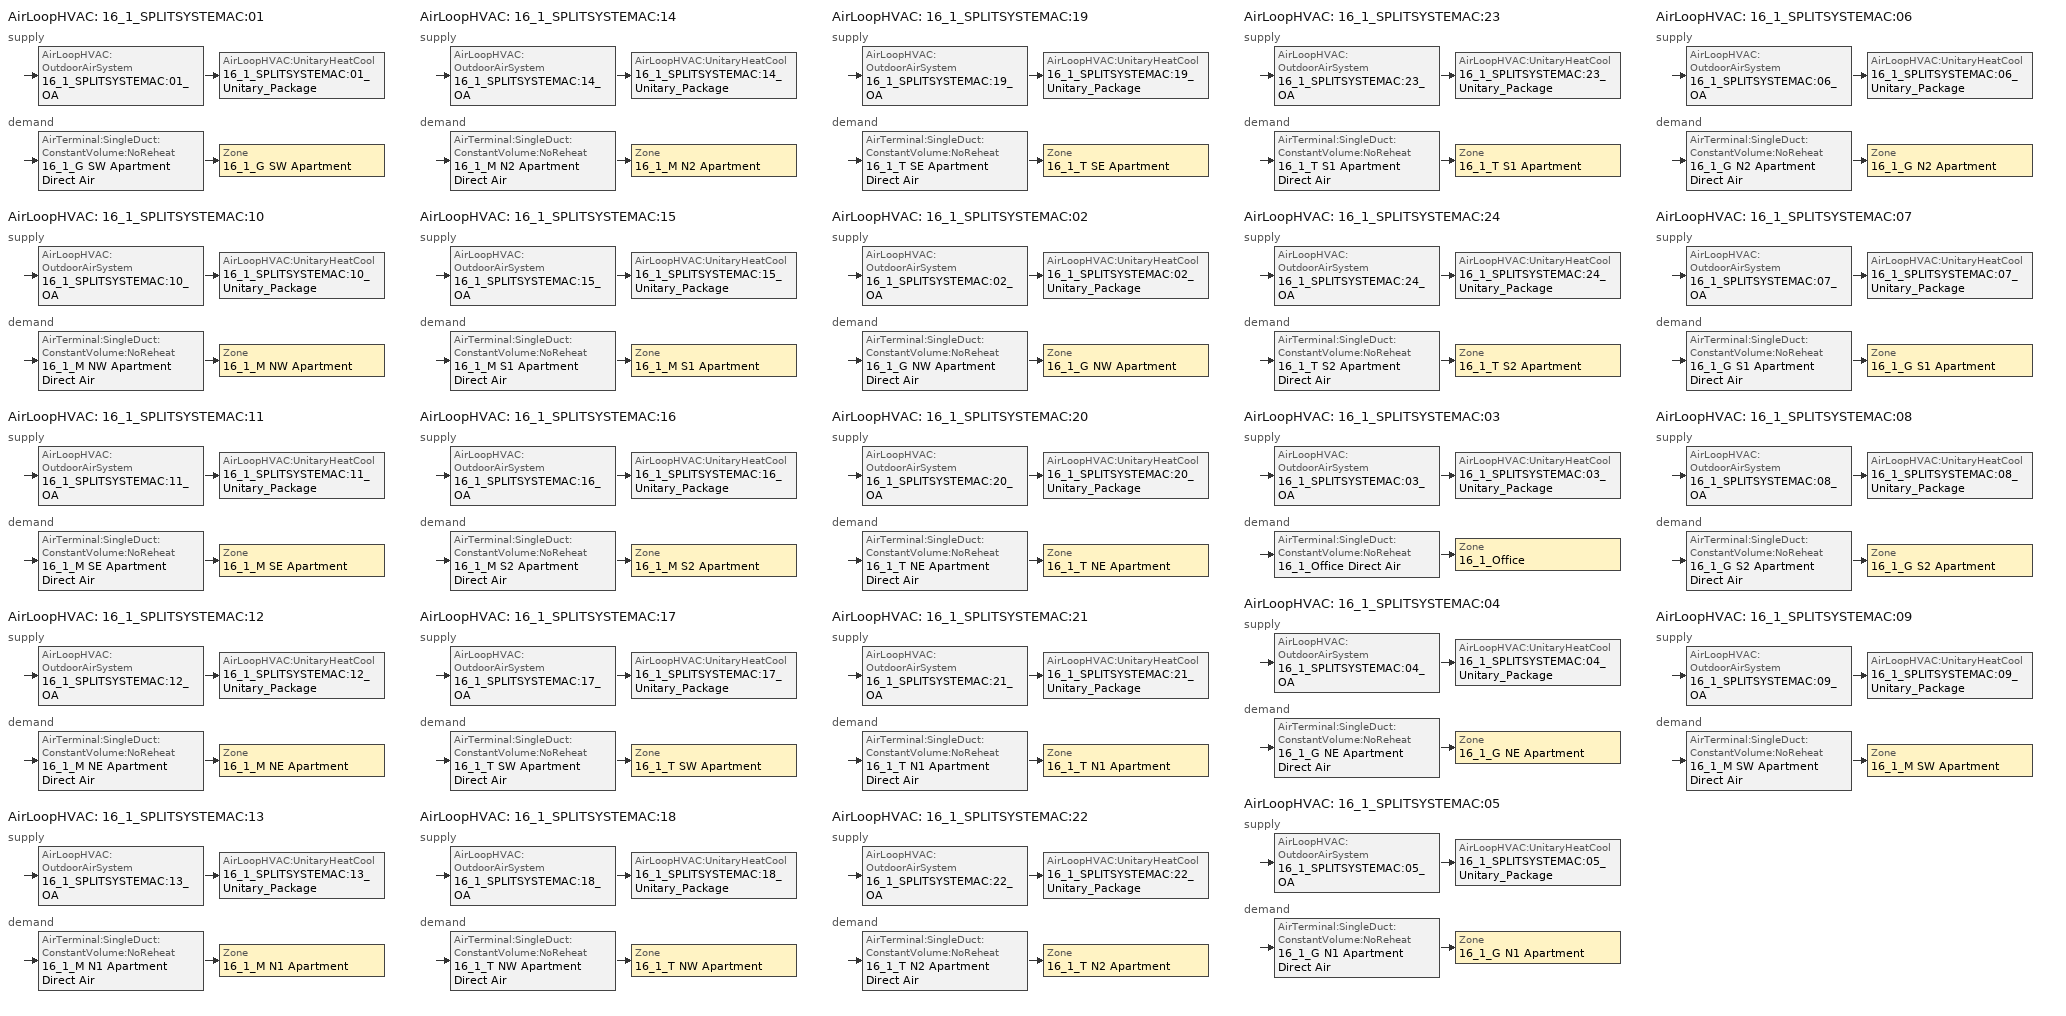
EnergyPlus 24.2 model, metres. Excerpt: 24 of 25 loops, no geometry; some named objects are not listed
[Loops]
AirLoopHVAC '16_1_SPLITSYSTEMAC:01'
 supply: AirLoopHVAC:OutdoorAirSystem '16_1_SPLITSYSTEMAC:01_OA' > AirLoopHVAC:UnitaryHeatCool '16_1_SPLITSYSTEMAC:01_Unitary_Package'
 demand: AirTerminal:SingleDuct:ConstantVolume:NoReheat '16_1_G SW Apartment Direct Air' > Zone '16_1_G SW Apartment'
AirLoopHVAC '16_1_SPLITSYSTEMAC:10'
 supply: AirLoopHVAC:OutdoorAirSystem '16_1_SPLITSYSTEMAC:10_OA' > AirLoopHVAC:UnitaryHeatCool '16_1_SPLITSYSTEMAC:10_Unitary_Package'
 demand: AirTerminal:SingleDuct:ConstantVolume:NoReheat '16_1_M NW Apartment Direct Air' > Zone '16_1_M NW Apartment'
AirLoopHVAC '16_1_SPLITSYSTEMAC:11'
 supply: AirLoopHVAC:OutdoorAirSystem '16_1_SPLITSYSTEMAC:11_OA' > AirLoopHVAC:UnitaryHeatCool '16_1_SPLITSYSTEMAC:11_Unitary_Package'
 demand: AirTerminal:SingleDuct:ConstantVolume:NoReheat '16_1_M SE Apartment Direct Air' > Zone '16_1_M SE Apartment'
AirLoopHVAC '16_1_SPLITSYSTEMAC:12'
 supply: AirLoopHVAC:OutdoorAirSystem '16_1_SPLITSYSTEMAC:12_OA' > AirLoopHVAC:UnitaryHeatCool '16_1_SPLITSYSTEMAC:12_Unitary_Package'
 demand: AirTerminal:SingleDuct:ConstantVolume:NoReheat '16_1_M NE Apartment Direct Air' > Zone '16_1_M NE Apartment'
AirLoopHVAC '16_1_SPLITSYSTEMAC:13'
 supply: AirLoopHVAC:OutdoorAirSystem '16_1_SPLITSYSTEMAC:13_OA' > AirLoopHVAC:UnitaryHeatCool '16_1_SPLITSYSTEMAC:13_Unitary_Package'
 demand: AirTerminal:SingleDuct:ConstantVolume:NoReheat '16_1_M N1 Apartment Direct Air' > Zone '16_1_M N1 Apartment'
AirLoopHVAC '16_1_SPLITSYSTEMAC:14'
 supply: AirLoopHVAC:OutdoorAirSystem '16_1_SPLITSYSTEMAC:14_OA' > AirLoopHVAC:UnitaryHeatCool '16_1_SPLITSYSTEMAC:14_Unitary_Package'
 demand: AirTerminal:SingleDuct:ConstantVolume:NoReheat '16_1_M N2 Apartment Direct Air' > Zone '16_1_M N2 Apartment'
AirLoopHVAC '16_1_SPLITSYSTEMAC:15'
 supply: AirLoopHVAC:OutdoorAirSystem '16_1_SPLITSYSTEMAC:15_OA' > AirLoopHVAC:UnitaryHeatCool '16_1_SPLITSYSTEMAC:15_Unitary_Package'
 demand: AirTerminal:SingleDuct:ConstantVolume:NoReheat '16_1_M S1 Apartment Direct Air' > Zone '16_1_M S1 Apartment'
AirLoopHVAC '16_1_SPLITSYSTEMAC:16'
 supply: AirLoopHVAC:OutdoorAirSystem '16_1_SPLITSYSTEMAC:16_OA' > AirLoopHVAC:UnitaryHeatCool '16_1_SPLITSYSTEMAC:16_Unitary_Package'
 demand: AirTerminal:SingleDuct:ConstantVolume:NoReheat '16_1_M S2 Apartment Direct Air' > Zone '16_1_M S2 Apartment'
AirLoopHVAC '16_1_SPLITSYSTEMAC:17'
 supply: AirLoopHVAC:OutdoorAirSystem '16_1_SPLITSYSTEMAC:17_OA' > AirLoopHVAC:UnitaryHeatCool '16_1_SPLITSYSTEMAC:17_Unitary_Package'
 demand: AirTerminal:SingleDuct:ConstantVolume:NoReheat '16_1_T SW Apartment Direct Air' > Zone '16_1_T SW Apartment'
AirLoopHVAC '16_1_SPLITSYSTEMAC:18'
 supply: AirLoopHVAC:OutdoorAirSystem '16_1_SPLITSYSTEMAC:18_OA' > AirLoopHVAC:UnitaryHeatCool '16_1_SPLITSYSTEMAC:18_Unitary_Package'
 demand: AirTerminal:SingleDuct:ConstantVolume:NoReheat '16_1_T NW Apartment Direct Air' > Zone '16_1_T NW Apartment'
AirLoopHVAC '16_1_SPLITSYSTEMAC:19'
 supply: AirLoopHVAC:OutdoorAirSystem '16_1_SPLITSYSTEMAC:19_OA' > AirLoopHVAC:UnitaryHeatCool '16_1_SPLITSYSTEMAC:19_Unitary_Package'
 demand: AirTerminal:SingleDuct:ConstantVolume:NoReheat '16_1_T SE Apartment Direct Air' > Zone '16_1_T SE Apartment'
AirLoopHVAC '16_1_SPLITSYSTEMAC:02'
 supply: AirLoopHVAC:OutdoorAirSystem '16_1_SPLITSYSTEMAC:02_OA' > AirLoopHVAC:UnitaryHeatCool '16_1_SPLITSYSTEMAC:02_Unitary_Package'
 demand: AirTerminal:SingleDuct:ConstantVolume:NoReheat '16_1_G NW Apartment Direct Air' > Zone '16_1_G NW Apartment'
AirLoopHVAC '16_1_SPLITSYSTEMAC:20'
 supply: AirLoopHVAC:OutdoorAirSystem '16_1_SPLITSYSTEMAC:20_OA' > AirLoopHVAC:UnitaryHeatCool '16_1_SPLITSYSTEMAC:20_Unitary_Package'
 demand: AirTerminal:SingleDuct:ConstantVolume:NoReheat '16_1_T NE Apartment Direct Air' > Zone '16_1_T NE Apartment'
AirLoopHVAC '16_1_SPLITSYSTEMAC:21'
 supply: AirLoopHVAC:OutdoorAirSystem '16_1_SPLITSYSTEMAC:21_OA' > AirLoopHVAC:UnitaryHeatCool '16_1_SPLITSYSTEMAC:21_Unitary_Package'
 demand: AirTerminal:SingleDuct:ConstantVolume:NoReheat '16_1_T N1 Apartment Direct Air' > Zone '16_1_T N1 Apartment'
AirLoopHVAC '16_1_SPLITSYSTEMAC:22'
 supply: AirLoopHVAC:OutdoorAirSystem '16_1_SPLITSYSTEMAC:22_OA' > AirLoopHVAC:UnitaryHeatCool '16_1_SPLITSYSTEMAC:22_Unitary_Package'
 demand: AirTerminal:SingleDuct:ConstantVolume:NoReheat '16_1_T N2 Apartment Direct Air' > Zone '16_1_T N2 Apartment'
AirLoopHVAC '16_1_SPLITSYSTEMAC:23'
 supply: AirLoopHVAC:OutdoorAirSystem '16_1_SPLITSYSTEMAC:23_OA' > AirLoopHVAC:UnitaryHeatCool '16_1_SPLITSYSTEMAC:23_Unitary_Package'
 demand: AirTerminal:SingleDuct:ConstantVolume:NoReheat '16_1_T S1 Apartment Direct Air' > Zone '16_1_T S1 Apartment'
AirLoopHVAC '16_1_SPLITSYSTEMAC:24'
 supply: AirLoopHVAC:OutdoorAirSystem '16_1_SPLITSYSTEMAC:24_OA' > AirLoopHVAC:UnitaryHeatCool '16_1_SPLITSYSTEMAC:24_Unitary_Package'
 demand: AirTerminal:SingleDuct:ConstantVolume:NoReheat '16_1_T S2 Apartment Direct Air' > Zone '16_1_T S2 Apartment'
AirLoopHVAC '16_1_SPLITSYSTEMAC:03'
 supply: AirLoopHVAC:OutdoorAirSystem '16_1_SPLITSYSTEMAC:03_OA' > AirLoopHVAC:UnitaryHeatCool '16_1_SPLITSYSTEMAC:03_Unitary_Package'
 demand: AirTerminal:SingleDuct:ConstantVolume:NoReheat '16_1_Office Direct Air' > Zone '16_1_Office'
AirLoopHVAC '16_1_SPLITSYSTEMAC:04'
 supply: AirLoopHVAC:OutdoorAirSystem '16_1_SPLITSYSTEMAC:04_OA' > AirLoopHVAC:UnitaryHeatCool '16_1_SPLITSYSTEMAC:04_Unitary_Package'
 demand: AirTerminal:SingleDuct:ConstantVolume:NoReheat '16_1_G NE Apartment Direct Air' > Zone '16_1_G NE Apartment'
AirLoopHVAC '16_1_SPLITSYSTEMAC:05'
 supply: AirLoopHVAC:OutdoorAirSystem '16_1_SPLITSYSTEMAC:05_OA' > AirLoopHVAC:UnitaryHeatCool '16_1_SPLITSYSTEMAC:05_Unitary_Package'
 demand: AirTerminal:SingleDuct:ConstantVolume:NoReheat '16_1_G N1 Apartment Direct Air' > Zone '16_1_G N1 Apartment'
AirLoopHVAC '16_1_SPLITSYSTEMAC:06'
 supply: AirLoopHVAC:OutdoorAirSystem '16_1_SPLITSYSTEMAC:06_OA' > AirLoopHVAC:UnitaryHeatCool '16_1_SPLITSYSTEMAC:06_Unitary_Package'
 demand: AirTerminal:SingleDuct:ConstantVolume:NoReheat '16_1_G N2 Apartment Direct Air' > Zone '16_1_G N2 Apartment'
AirLoopHVAC '16_1_SPLITSYSTEMAC:07'
 supply: AirLoopHVAC:OutdoorAirSystem '16_1_SPLITSYSTEMAC:07_OA' > AirLoopHVAC:UnitaryHeatCool '16_1_SPLITSYSTEMAC:07_Unitary_Package'
 demand: AirTerminal:SingleDuct:ConstantVolume:NoReheat '16_1_G S1 Apartment Direct Air' > Zone '16_1_G S1 Apartment'
AirLoopHVAC '16_1_SPLITSYSTEMAC:08'
 supply: AirLoopHVAC:OutdoorAirSystem '16_1_SPLITSYSTEMAC:08_OA' > AirLoopHVAC:UnitaryHeatCool '16_1_SPLITSYSTEMAC:08_Unitary_Package'
 demand: AirTerminal:SingleDuct:ConstantVolume:NoReheat '16_1_G S2 Apartment Direct Air' > Zone '16_1_G S2 Apartment'
AirLoopHVAC '16_1_SPLITSYSTEMAC:09'
 supply: AirLoopHVAC:OutdoorAirSystem '16_1_SPLITSYSTEMAC:09_OA' > AirLoopHVAC:UnitaryHeatCool '16_1_SPLITSYSTEMAC:09_Unitary_Package'
 demand: AirTerminal:SingleDuct:ConstantVolume:NoReheat '16_1_M SW Apartment Direct Air' > Zone '16_1_M SW Apartment'
[SizingPeriod:WeatherFileDays]
CDD3: Begin Month=5; Begin Day of Month=30; End Month=5; End Day of Month=30; Day of Week for Start Day=Monday; Use Weather File Daylight Saving Period=Yes; Use Weather File Rain and Snow Indicators=Yes
[DesignSpecification:OutdoorAir]
Name | Outdoor Air Method | Outdoor Air Flow per Person {m3/s-person} | Outdoor Air Flow per Zone Floor Area {m3/s-m2} | Outdoor Air Flow per Zone {m3/s}
16_1_SZ DSOA G N1 Apartment; 16_1_SZ DSOA G N2 Apartment; 16_1_SZ DSOA G NE Apartment; 16_1_SZ DSOA G NW Apartment; 16_1_SZ DSOA G S1 Apartment; 16_1_SZ DSOA G S2 Apartment; 16_1_SZ DSOA G SW Apartment; 16_1_SZ DSOA M N1 Apartment; 16_1_SZ DSOA M N2 Apartment; 16_1_SZ DSOA M NE Apartment; 16_1_SZ DSOA M NW Apartment; 16_1_SZ DSOA M S1 Apartment; 16_1_SZ DSOA M S2 Apartment; 16_1_SZ DSOA M SE Apartment; 16_1_SZ DSOA M SW Apartment; 16_1_SZ DSOA T N1 Apartment; 16_1_SZ DSOA T N2 Apartment; 16_1_SZ DSOA T NE Apartment; 16_1_SZ DSOA T NW Apartment; 16_1_SZ DSOA T S1 Apartment; 16_1_SZ DSOA T S2 Apartment; 16_1_SZ DSOA T SE Apartment; 16_1_SZ DSOA T SW Apartment | Flow/Zone | 0 | 0 | 0.04248
16_1_SZ DSOA Office | Flow/Person | 0.01
[Sizing:Zone] Zone Cooling Design Supply Air Temperature Input Method=SupplyAirTemperature; Zone Heating Design Supply Air Temperature Input Method=SupplyAirTemperature; Zone Heating Design Supply Air Temperature {C}=40; Zone Cooling Design Supply Air Humidity Ratio {kgWater/kgDryAir}=0.0085; Zone Heating Design Supply Air Humidity Ratio {kgWater/kgDryAir}=0.008; Cooling Design Air Flow Method=DesignDayWithLimit; Cooling Minimum Air Flow {m3/s}=0; Cooling Minimum Air Flow Fraction=0; Heating Design Air Flow Method=DesignDay; Heating Design Air Flow Rate {m3/s}=0; Heating Maximum Air Flow per Zone Floor Area {m3/s-m2}=.002032; Heating Maximum Air Flow {m3/s}=.1415762; Heating Maximum Air Flow Fraction=0.3; Account for Dedicated Outdoor Air System=No; Dedicated Outdoor Air System Control Strategy=NeutralSupplyAir; Dedicated Outdoor Air Low Setpoint Temperature for Design {C}=autosize; Dedicated Outdoor Air High Setpoint Temperature for Design {C}=autosize; Zone Load Sizing Method=Sensible Load Only No Latent Load; Zone Latent Cooling Design Supply Air Humidity Ratio Input Method=HumidityRatioDifference; Zone Cooling Design Supply Air Humidity Ratio Difference {kgWater/kgDryAir}=0.005; Zone Latent Heating Design Supply Air Humidity Ratio Input Method=HumidityRatioDifference; Zone Humidification Design Supply Air Humidity Ratio Difference {kgWater/kgDryAir}=0.005
Name | Zone Cooling Design Supply Air Temperature {C} | Design Specification Outdoor Air Object
16_1_G N1 Apartment | 11.1 | 16_1_SZ DSOA G N1 Apartment
16_1_G N2 Apartment | 11.1 | 16_1_SZ DSOA G N2 Apartment
16_1_G NE Apartment | 11.1 | 16_1_SZ DSOA G NE Apartment
16_1_G NW Apartment | 11.1 | 16_1_SZ DSOA G NW Apartment
16_1_G S1 Apartment | 11.1 | 16_1_SZ DSOA G S1 Apartment
16_1_G S2 Apartment | 11.1 | 16_1_SZ DSOA G S2 Apartment
16_1_G SW Apartment | 11.1 | 16_1_SZ DSOA G SW Apartment
16_1_M N1 Apartment | 11.1 | 16_1_SZ DSOA M N1 Apartment
16_1_M N2 Apartment | 11.1 | 16_1_SZ DSOA M N2 Apartment
16_1_M NE Apartment | 11.1 | 16_1_SZ DSOA M NE Apartment
16_1_M NW Apartment | 11.1 | 16_1_SZ DSOA M NW Apartment
16_1_M S1 Apartment | 11.1 | 16_1_SZ DSOA M S1 Apartment
16_1_M S2 Apartment | 11.1 | 16_1_SZ DSOA M S2 Apartment
16_1_M SE Apartment | 11.1 | 16_1_SZ DSOA M SE Apartment
16_1_M SW Apartment | 14 | 16_1_SZ DSOA M SW Apartment
16_1_Office | 11.1 | 16_1_SZ DSOA Office
16_1_T N1 Apartment | 11.1 | 16_1_SZ DSOA T N1 Apartment
16_1_T N2 Apartment | 11.1 | 16_1_SZ DSOA T N2 Apartment
16_1_T NE Apartment | 11.1 | 16_1_SZ DSOA T NE Apartment
16_1_T NW Apartment | 11.1 | 16_1_SZ DSOA T NW Apartment
16_1_T S1 Apartment | 11.1 | 16_1_SZ DSOA T S1 Apartment
16_1_T S2 Apartment | 11.1 | 16_1_SZ DSOA T S2 Apartment
16_1_T SE Apartment | 11.1 | 16_1_SZ DSOA T SE Apartment
16_1_T SW Apartment | 14 | 16_1_SZ DSOA T SW Apartment
[Sizing:System] Type of Load to Size On=Sensible; Design Outdoor Air Flow Rate {m3/s}=AUTOSIZE; Central Heating Maximum System Air Flow Ratio=1; Preheat Design Temperature {C}=7; Preheat Design Humidity Ratio {kgWater/kgDryAir}=0.008; Precool Design Temperature {C}=11.1; Precool Design Humidity Ratio {kgWater/kgDryAir}=0.008; Central Cooling Design Supply Air Temperature {C}=11.1; Central Heating Design Supply Air Temperature {C}=40; Type of Zone Sum to Use=NonCoincident; 100% Outdoor Air in Cooling=No; 100% Outdoor Air in Heating=No; Central Cooling Design Supply Air Humidity Ratio {kgWater/kgDryAir}=0.0085; Central Heating Design Supply Air Humidity Ratio {kgWater/kgDryAir}=0.008; Cooling Supply Air Flow Rate Method=DesignDay; Cooling Supply Air Flow Rate {m3/s}=0; Heating Supply Air Flow Rate Method=DesignDay; Heating Supply Air Flow Rate {m3/s}=0; Zone Maximum Outdoor Air Fraction=1; Cooling Design Capacity Method=CoolingDesignCapacity; Cooling Design Capacity {W}=autosize; Heating Design Capacity Method=HeatingDesignCapacity; Heating Design Capacity {W}=autosize; Central Cooling Capacity Control Method=VAV
16_1_SPLITSYSTEMAC:01; 16_1_SPLITSYSTEMAC:02; 16_1_SPLITSYSTEMAC:03; 16_1_SPLITSYSTEMAC:04; 16_1_SPLITSYSTEMAC:05; 16_1_SPLITSYSTEMAC:06; 16_1_SPLITSYSTEMAC:07; 16_1_SPLITSYSTEMAC:08; 16_1_SPLITSYSTEMAC:09; 16_1_SPLITSYSTEMAC:10; 16_1_SPLITSYSTEMAC:11; 16_1_SPLITSYSTEMAC:12; 16_1_SPLITSYSTEMAC:13; 16_1_SPLITSYSTEMAC:14; 16_1_SPLITSYSTEMAC:15; 16_1_SPLITSYSTEMAC:16; 16_1_SPLITSYSTEMAC:17; 16_1_SPLITSYSTEMAC:18; 16_1_SPLITSYSTEMAC:19; 16_1_SPLITSYSTEMAC:20; 16_1_SPLITSYSTEMAC:21; 16_1_SPLITSYSTEMAC:22; 16_1_SPLITSYSTEMAC:23; 16_1_SPLITSYSTEMAC:24
[ZoneControl:Thermostat] Control Type Schedule=16_Dual Zone Control Type Sched
Name | Zone or ZoneList | Control 1
16_1_G N1 Apartment Thermostat | 16_1_G N1 Apartment | 16_1_G N1 Apartment DualSPSched
16_1_G N2 Apartment Thermostat | 16_1_G N2 Apartment | 16_1_G N2 Apartment DualSPSched
16_1_G NE Apartment Thermostat | 16_1_G NE Apartment | 16_1_G NE Apartment DualSPSched
16_1_G NW Apartment Thermostat | 16_1_G NW Apartment | 16_1_G NW Apartment DualSPSched
16_1_G S1 Apartment Thermostat | 16_1_G S1 Apartment | 16_1_G S1 Apartment DualSPSched
16_1_G S2 Apartment Thermostat | 16_1_G S2 Apartment | 16_1_G S2 Apartment DualSPSched
16_1_G SW Apartment Thermostat | 16_1_G SW Apartment | 16_1_G SW Apartment DualSPSched
16_1_M N1 Apartment Thermostat | 16_1_M N1 Apartment | 16_1_M N1 Apartment DualSPSched
16_1_M N2 Apartment Thermostat | 16_1_M N2 Apartment | 16_1_M N2 Apartment DualSPSched
16_1_M NE Apartment Thermostat | 16_1_M NE Apartment | 16_1_M NE Apartment DualSPSched
16_1_M NW Apartment Thermostat | 16_1_M NW Apartment | 16_1_M NW Apartment DualSPSched
16_1_M S1 Apartment Thermostat | 16_1_M S1 Apartment | 16_1_M S1 Apartment DualSPSched
16_1_M S2 Apartment Thermostat | 16_1_M S2 Apartment | 16_1_M S2 Apartment DualSPSched
16_1_M SE Apartment Thermostat | 16_1_M SE Apartment | 16_1_M SE Apartment DualSPSched
16_1_M SW Apartment Thermostat | 16_1_M SW Apartment | 16_1_M SW Apartment DualSPSched
16_1_Office Thermostat | 16_1_Office | 16_1_Office DualSPSched
16_1_T N1 Apartment Thermostat | 16_1_T N1 Apartment | 16_1_T N1 Apartment DualSPSched
16_1_T N2 Apartment Thermostat | 16_1_T N2 Apartment | 16_1_T N2 Apartment DualSPSched
16_1_T NE Apartment Thermostat | 16_1_T NE Apartment | 16_1_T NE Apartment DualSPSched
16_1_T NW Apartment Thermostat | 16_1_T NW Apartment | 16_1_T NW Apartment DualSPSched
16_1_T S1 Apartment Thermostat | 16_1_T S1 Apartment | 16_1_T S1 Apartment DualSPSched
16_1_T S2 Apartment Thermostat | 16_1_T S2 Apartment | 16_1_T S2 Apartment DualSPSched
16_1_T SE Apartment Thermostat | 16_1_T SE Apartment | 16_1_T SE Apartment DualSPSched
16_1_T SW Apartment Thermostat | 16_1_T SW Apartment | 16_1_T SW Apartment DualSPSched
[ThermostatSetpoint:DualSetpoint]
Name | Heating Setpoint Temperature Schedule | Cooling Setpoint Temperature Schedule
16_1_G N1 Apartment DualSPSched; 16_1_G N2 Apartment DualSPSched; 16_1_G NE Apartment DualSPSched; 16_1_G NW Apartment DualSPSched; 16_1_G S1 Apartment DualSPSched; 16_1_G S2 Apartment DualSPSched; 16_1_G SW Apartment DualSPSched; 16_1_M N1 Apartment DualSPSched; 16_1_M N2 Apartment DualSPSched; 16_1_M NE Apartment DualSPSched; 16_1_M NW Apartment DualSPSched; 16_1_M S1 Apartment DualSPSched; 16_1_M S2 Apartment DualSPSched; 16_1_M SE Apartment DualSPSched; 16_1_M SW Apartment DualSPSched; 16_1_T N1 Apartment DualSPSched; 16_1_T N2 Apartment DualSPSched; 16_1_T NE Apartment DualSPSched; 16_1_T NW Apartment DualSPSched; 16_1_T S1 Apartment DualSPSched; 16_1_T S2 Apartment DualSPSched; 16_1_T SE Apartment DualSPSched; 16_1_T SW Apartment DualSPSched | 16_APT_HTGSETP_SCH | 16_APT_CLGSETP_SCH
16_1_Office DualSPSched | 16_OFF_HTGSETP_SCH | 16_OFF_CLGSETP_SCH
[AirTerminal:SingleDuct:ConstantVolume:NoReheat] Availability Schedule=16_ALWAYS_ON; Maximum Air Flow Rate {m3/s}=AUTOSIZE
16_1_G N1 Apartment Direct Air; 16_1_G N2 Apartment Direct Air; 16_1_G NE Apartment Direct Air; 16_1_G NW Apartment Direct Air; 16_1_G S1 Apartment Direct Air; 16_1_G S2 Apartment Direct Air; 16_1_G SW Apartment Direct Air; 16_1_M N1 Apartment Direct Air; 16_1_M N2 Apartment Direct Air; 16_1_M NE Apartment Direct Air; 16_1_M NW Apartment Direct Air; 16_1_M S1 Apartment Direct Air; 16_1_M S2 Apartment Direct Air; 16_1_M SE Apartment Direct Air; 16_1_M SW Apartment Direct Air; 16_1_Office Direct Air; 16_1_T N1 Apartment Direct Air; 16_1_T N2 Apartment Direct Air; 16_1_T NE Apartment Direct Air; 16_1_T NW Apartment Direct Air; 16_1_T S1 Apartment Direct Air; 16_1_T S2 Apartment Direct Air; 16_1_T SE Apartment Direct Air; 16_1_T SW Apartment Direct Air
[Zone equipment]
16_1_G N1 Apartment: 16_1_G N1 Apartment Direct Air
16_1_G N2 Apartment: 16_1_G N2 Apartment Direct Air
16_1_G NE Apartment: 16_1_G NE Apartment Direct Air
16_1_G NW Apartment: 16_1_G NW Apartment Direct Air
16_1_G S1 Apartment: 16_1_G S1 Apartment Direct Air
16_1_G S2 Apartment: 16_1_G S2 Apartment Direct Air
16_1_G SW Apartment: 16_1_G SW Apartment Direct Air
16_1_M N1 Apartment: 16_1_M N1 Apartment Direct Air
16_1_M N2 Apartment: 16_1_M N2 Apartment Direct Air
16_1_M NE Apartment: 16_1_M NE Apartment Direct Air
16_1_M NW Apartment: 16_1_M NW Apartment Direct Air
16_1_M S1 Apartment: 16_1_M S1 Apartment Direct Air
16_1_M S2 Apartment: 16_1_M S2 Apartment Direct Air
16_1_M SE Apartment: 16_1_M SE Apartment Direct Air
16_1_M SW Apartment: 16_1_M SW Apartment Direct Air
16_1_Office: 16_1_Office Direct Air
16_1_T N1 Apartment: 16_1_T N1 Apartment Direct Air
16_1_T N2 Apartment: 16_1_T N2 Apartment Direct Air
16_1_T NE Apartment: 16_1_T NE Apartment Direct Air
16_1_T NW Apartment: 16_1_T NW Apartment Direct Air
16_1_T S1 Apartment: 16_1_T S1 Apartment Direct Air
16_1_T S2 Apartment: 16_1_T S2 Apartment Direct Air
16_1_T SE Apartment: 16_1_T SE Apartment Direct Air
16_1_T SW Apartment: 16_1_T SW Apartment Direct Air
[Fan:OnOff] Availability Schedule=16_ALWAYS_ON; Fan Total Efficiency=0.53625; Pressure Rise {Pa}=550; Maximum Flow Rate {m3/s}=AUTOSIZE; Motor Efficiency=0.825; Motor In Airstream Fraction=1
16_1_SPLITSYSTEMAC:01_Unitary_Package_fan; 16_1_SPLITSYSTEMAC:02_Unitary_Package_fan; 16_1_SPLITSYSTEMAC:03_Unitary_Package_fan; 16_1_SPLITSYSTEMAC:04_Unitary_Package_fan; 16_1_SPLITSYSTEMAC:05_Unitary_Package_fan; 16_1_SPLITSYSTEMAC:06_Unitary_Package_fan; 16_1_SPLITSYSTEMAC:07_Unitary_Package_fan; 16_1_SPLITSYSTEMAC:08_Unitary_Package_fan; 16_1_SPLITSYSTEMAC:09_Unitary_Package_fan; 16_1_SPLITSYSTEMAC:10_Unitary_Package_fan; 16_1_SPLITSYSTEMAC:11_Unitary_Package_fan; 16_1_SPLITSYSTEMAC:12_Unitary_Package_fan; 16_1_SPLITSYSTEMAC:13_Unitary_Package_fan; 16_1_SPLITSYSTEMAC:14_Unitary_Package_fan; 16_1_SPLITSYSTEMAC:15_Unitary_Package_fan; 16_1_SPLITSYSTEMAC:16_Unitary_Package_fan; 16_1_SPLITSYSTEMAC:17_Unitary_Package_fan; 16_1_SPLITSYSTEMAC:18_Unitary_Package_fan; 16_1_SPLITSYSTEMAC:19_Unitary_Package_fan; 16_1_SPLITSYSTEMAC:20_Unitary_Package_fan; 16_1_SPLITSYSTEMAC:21_Unitary_Package_fan; 16_1_SPLITSYSTEMAC:22_Unitary_Package_fan; 16_1_SPLITSYSTEMAC:23_Unitary_Package_fan; 16_1_SPLITSYSTEMAC:24_Unitary_Package_fan
[Coil:Cooling:DX:SingleSpeed] Availability Schedule=16_CoolingCoilAvailSched; Gross Rated Total Cooling Capacity {W}=AUTOSIZE; Gross Rated Sensible Heat Ratio=AUTOSIZE; Gross Rated Cooling COP {W/W}=3.66668; Rated Air Flow Rate {m3/s}=AUTOSIZE; Total Cooling Capacity Function of Temperature Curve=16_1_Cool-Cap-fT; Total Cooling Capacity Function of Flow Fraction Curve=16_1_ConstantCubic; Energy Input Ratio Function of Temperature Curve=16_1_Cool-EIR-fT; Energy Input Ratio Function of Flow Fraction Curve=16_1_ConstantCubic; Part Load Fraction Correlation Curve=16_1_Cool-PLF-fPLR
16_1_SPLITSYSTEMAC:01_Unitary_Package_CoolCoil; 16_1_SPLITSYSTEMAC:02_Unitary_Package_CoolCoil; 16_1_SPLITSYSTEMAC:03_Unitary_Package_CoolCoil; 16_1_SPLITSYSTEMAC:04_Unitary_Package_CoolCoil; 16_1_SPLITSYSTEMAC:05_Unitary_Package_CoolCoil; 16_1_SPLITSYSTEMAC:06_Unitary_Package_CoolCoil; 16_1_SPLITSYSTEMAC:07_Unitary_Package_CoolCoil; 16_1_SPLITSYSTEMAC:08_Unitary_Package_CoolCoil; 16_1_SPLITSYSTEMAC:09_Unitary_Package_CoolCoil; 16_1_SPLITSYSTEMAC:10_Unitary_Package_CoolCoil; 16_1_SPLITSYSTEMAC:11_Unitary_Package_CoolCoil; 16_1_SPLITSYSTEMAC:12_Unitary_Package_CoolCoil; 16_1_SPLITSYSTEMAC:13_Unitary_Package_CoolCoil; 16_1_SPLITSYSTEMAC:14_Unitary_Package_CoolCoil; 16_1_SPLITSYSTEMAC:15_Unitary_Package_CoolCoil; 16_1_SPLITSYSTEMAC:16_Unitary_Package_CoolCoil; 16_1_SPLITSYSTEMAC:17_Unitary_Package_CoolCoil; 16_1_SPLITSYSTEMAC:18_Unitary_Package_CoolCoil; 16_1_SPLITSYSTEMAC:19_Unitary_Package_CoolCoil; 16_1_SPLITSYSTEMAC:20_Unitary_Package_CoolCoil; 16_1_SPLITSYSTEMAC:21_Unitary_Package_CoolCoil; 16_1_SPLITSYSTEMAC:22_Unitary_Package_CoolCoil; 16_1_SPLITSYSTEMAC:23_Unitary_Package_CoolCoil; 16_1_SPLITSYSTEMAC:24_Unitary_Package_CoolCoil
[Coil:Heating:Fuel] Availability Schedule=16_ReheatCoilAvailSched; Fuel Type=NaturalGas; Burner Efficiency=0.8; Nominal Capacity {W}=AUTOSIZE
16_1_SPLITSYSTEMAC:01_Unitary_Package_HeatCoil; 16_1_SPLITSYSTEMAC:02_Unitary_Package_HeatCoil; 16_1_SPLITSYSTEMAC:03_Unitary_Package_HeatCoil; 16_1_SPLITSYSTEMAC:04_Unitary_Package_HeatCoil; 16_1_SPLITSYSTEMAC:05_Unitary_Package_HeatCoil; 16_1_SPLITSYSTEMAC:06_Unitary_Package_HeatCoil; 16_1_SPLITSYSTEMAC:07_Unitary_Package_HeatCoil; 16_1_SPLITSYSTEMAC:08_Unitary_Package_HeatCoil; 16_1_SPLITSYSTEMAC:09_Unitary_Package_HeatCoil; 16_1_SPLITSYSTEMAC:10_Unitary_Package_HeatCoil; 16_1_SPLITSYSTEMAC:11_Unitary_Package_HeatCoil; 16_1_SPLITSYSTEMAC:12_Unitary_Package_HeatCoil; 16_1_SPLITSYSTEMAC:13_Unitary_Package_HeatCoil; 16_1_SPLITSYSTEMAC:14_Unitary_Package_HeatCoil; 16_1_SPLITSYSTEMAC:15_Unitary_Package_HeatCoil; 16_1_SPLITSYSTEMAC:16_Unitary_Package_HeatCoil; 16_1_SPLITSYSTEMAC:17_Unitary_Package_HeatCoil; 16_1_SPLITSYSTEMAC:18_Unitary_Package_HeatCoil; 16_1_SPLITSYSTEMAC:19_Unitary_Package_HeatCoil; 16_1_SPLITSYSTEMAC:20_Unitary_Package_HeatCoil; 16_1_SPLITSYSTEMAC:21_Unitary_Package_HeatCoil; 16_1_SPLITSYSTEMAC:22_Unitary_Package_HeatCoil; 16_1_SPLITSYSTEMAC:23_Unitary_Package_HeatCoil; 16_1_SPLITSYSTEMAC:24_Unitary_Package_HeatCoil
[AirLoopHVAC:UnitaryHeatCool] Availability Schedule=16_ALWAYS_ON; Maximum Supply Air Temperature {C}=AUTOSIZE; Cooling Supply Air Flow Rate {m3/s}=AUTOSIZE; Heating Supply Air Flow Rate {m3/s}=AUTOSIZE; No Load Supply Air Flow Rate {m3/s}=AUTOSIZE; Fan Placement=BlowThrough; Dehumidification Control Type=None
Name | Supply Air Fan Operating Mode Schedule | Controlling Zone or Thermostat Location | Supply Fan | Heating Coil | Cooling Coil
16_1_SPLITSYSTEMAC:01_Unitary_Package | 16_Apt_Operation | 16_1_G SW Apartment | 16_1_SPLITSYSTEMAC:01_Unitary_Package_fan | 16_1_SPLITSYSTEMAC:01_Unitary_Package_HeatCoil | 16_1_SPLITSYSTEMAC:01_Unitary_Package_CoolCoil
16_1_SPLITSYSTEMAC:02_Unitary_Package | 16_Apt_Operation | 16_1_G NW Apartment | 16_1_SPLITSYSTEMAC:02_Unitary_Package_fan | 16_1_SPLITSYSTEMAC:02_Unitary_Package_HeatCoil | 16_1_SPLITSYSTEMAC:02_Unitary_Package_CoolCoil
16_1_SPLITSYSTEMAC:03_Unitary_Package | 16_Office_Operation | 16_1_Office | 16_1_SPLITSYSTEMAC:03_Unitary_Package_fan | 16_1_SPLITSYSTEMAC:03_Unitary_Package_HeatCoil | 16_1_SPLITSYSTEMAC:03_Unitary_Package_CoolCoil
16_1_SPLITSYSTEMAC:04_Unitary_Package | 16_Apt_Operation | 16_1_G NE Apartment | 16_1_SPLITSYSTEMAC:04_Unitary_Package_fan | 16_1_SPLITSYSTEMAC:04_Unitary_Package_HeatCoil | 16_1_SPLITSYSTEMAC:04_Unitary_Package_CoolCoil
16_1_SPLITSYSTEMAC:05_Unitary_Package | 16_Apt_Operation | 16_1_G N1 Apartment | 16_1_SPLITSYSTEMAC:05_Unitary_Package_fan | 16_1_SPLITSYSTEMAC:05_Unitary_Package_HeatCoil | 16_1_SPLITSYSTEMAC:05_Unitary_Package_CoolCoil
16_1_SPLITSYSTEMAC:06_Unitary_Package | 16_Apt_Operation | 16_1_G N2 Apartment | 16_1_SPLITSYSTEMAC:06_Unitary_Package_fan | 16_1_SPLITSYSTEMAC:06_Unitary_Package_HeatCoil | 16_1_SPLITSYSTEMAC:06_Unitary_Package_CoolCoil
16_1_SPLITSYSTEMAC:07_Unitary_Package | 16_Apt_Operation | 16_1_G S1 Apartment | 16_1_SPLITSYSTEMAC:07_Unitary_Package_fan | 16_1_SPLITSYSTEMAC:07_Unitary_Package_HeatCoil | 16_1_SPLITSYSTEMAC:07_Unitary_Package_CoolCoil
16_1_SPLITSYSTEMAC:08_Unitary_Package | 16_Apt_Operation | 16_1_G S2 Apartment | 16_1_SPLITSYSTEMAC:08_Unitary_Package_fan | 16_1_SPLITSYSTEMAC:08_Unitary_Package_HeatCoil | 16_1_SPLITSYSTEMAC:08_Unitary_Package_CoolCoil
16_1_SPLITSYSTEMAC:09_Unitary_Package | 16_Apt_Operation | 16_1_M SW Apartment | 16_1_SPLITSYSTEMAC:09_Unitary_Package_fan | 16_1_SPLITSYSTEMAC:09_Unitary_Package_HeatCoil | 16_1_SPLITSYSTEMAC:09_Unitary_Package_CoolCoil
16_1_SPLITSYSTEMAC:10_Unitary_Package | 16_Apt_Operation | 16_1_M NW Apartment | 16_1_SPLITSYSTEMAC:10_Unitary_Package_fan | 16_1_SPLITSYSTEMAC:10_Unitary_Package_HeatCoil | 16_1_SPLITSYSTEMAC:10_Unitary_Package_CoolCoil
16_1_SPLITSYSTEMAC:11_Unitary_Package | 16_Apt_Operation | 16_1_M SE Apartment | 16_1_SPLITSYSTEMAC:11_Unitary_Package_fan | 16_1_SPLITSYSTEMAC:11_Unitary_Package_HeatCoil | 16_1_SPLITSYSTEMAC:11_Unitary_Package_CoolCoil
16_1_SPLITSYSTEMAC:12_Unitary_Package | 16_Apt_Operation | 16_1_M NE Apartment | 16_1_SPLITSYSTEMAC:12_Unitary_Package_fan | 16_1_SPLITSYSTEMAC:12_Unitary_Package_HeatCoil | 16_1_SPLITSYSTEMAC:12_Unitary_Package_CoolCoil
16_1_SPLITSYSTEMAC:13_Unitary_Package | 16_Apt_Operation | 16_1_M N1 Apartment | 16_1_SPLITSYSTEMAC:13_Unitary_Package_fan | 16_1_SPLITSYSTEMAC:13_Unitary_Package_HeatCoil | 16_1_SPLITSYSTEMAC:13_Unitary_Package_CoolCoil
16_1_SPLITSYSTEMAC:14_Unitary_Package | 16_Apt_Operation | 16_1_M N2 Apartment | 16_1_SPLITSYSTEMAC:14_Unitary_Package_fan | 16_1_SPLITSYSTEMAC:14_Unitary_Package_HeatCoil | 16_1_SPLITSYSTEMAC:14_Unitary_Package_CoolCoil
16_1_SPLITSYSTEMAC:15_Unitary_Package | 16_Apt_Operation | 16_1_M S1 Apartment | 16_1_SPLITSYSTEMAC:15_Unitary_Package_fan | 16_1_SPLITSYSTEMAC:15_Unitary_Package_HeatCoil | 16_1_SPLITSYSTEMAC:15_Unitary_Package_CoolCoil
16_1_SPLITSYSTEMAC:16_Unitary_Package | 16_Apt_Operation | 16_1_M S2 Apartment | 16_1_SPLITSYSTEMAC:16_Unitary_Package_fan | 16_1_SPLITSYSTEMAC:16_Unitary_Package_HeatCoil | 16_1_SPLITSYSTEMAC:16_Unitary_Package_CoolCoil
16_1_SPLITSYSTEMAC:17_Unitary_Package | 16_Apt_Operation | 16_1_T SW Apartment | 16_1_SPLITSYSTEMAC:17_Unitary_Package_fan | 16_1_SPLITSYSTEMAC:17_Unitary_Package_HeatCoil | 16_1_SPLITSYSTEMAC:17_Unitary_Package_CoolCoil
16_1_SPLITSYSTEMAC:18_Unitary_Package | 16_Apt_Operation | 16_1_T NW Apartment | 16_1_SPLITSYSTEMAC:18_Unitary_Package_fan | 16_1_SPLITSYSTEMAC:18_Unitary_Package_HeatCoil | 16_1_SPLITSYSTEMAC:18_Unitary_Package_CoolCoil
16_1_SPLITSYSTEMAC:19_Unitary_Package | 16_Apt_Operation | 16_1_T SE Apartment | 16_1_SPLITSYSTEMAC:19_Unitary_Package_fan | 16_1_SPLITSYSTEMAC:19_Unitary_Package_HeatCoil | 16_1_SPLITSYSTEMAC:19_Unitary_Package_CoolCoil
16_1_SPLITSYSTEMAC:20_Unitary_Package | 16_Apt_Operation | 16_1_T NE Apartment | 16_1_SPLITSYSTEMAC:20_Unitary_Package_fan | 16_1_SPLITSYSTEMAC:20_Unitary_Package_HeatCoil | 16_1_SPLITSYSTEMAC:20_Unitary_Package_CoolCoil
16_1_SPLITSYSTEMAC:21_Unitary_Package | 16_Apt_Operation | 16_1_T N1 Apartment | 16_1_SPLITSYSTEMAC:21_Unitary_Package_fan | 16_1_SPLITSYSTEMAC:21_Unitary_Package_HeatCoil | 16_1_SPLITSYSTEMAC:21_Unitary_Package_CoolCoil
16_1_SPLITSYSTEMAC:22_Unitary_Package | 16_Apt_Operation | 16_1_T N2 Apartment | 16_1_SPLITSYSTEMAC:22_Unitary_Package_fan | 16_1_SPLITSYSTEMAC:22_Unitary_Package_HeatCoil | 16_1_SPLITSYSTEMAC:22_Unitary_Package_CoolCoil
16_1_SPLITSYSTEMAC:23_Unitary_Package | 16_Apt_Operation | 16_1_T S1 Apartment | 16_1_SPLITSYSTEMAC:23_Unitary_Package_fan | 16_1_SPLITSYSTEMAC:23_Unitary_Package_HeatCoil | 16_1_SPLITSYSTEMAC:23_Unitary_Package_CoolCoil
16_1_SPLITSYSTEMAC:24_Unitary_Package | 16_Apt_Operation | 16_1_T S2 Apartment | 16_1_SPLITSYSTEMAC:24_Unitary_Package_fan | 16_1_SPLITSYSTEMAC:24_Unitary_Package_HeatCoil | 16_1_SPLITSYSTEMAC:24_Unitary_Package_CoolCoil
[Controller:OutdoorAir] Minimum Outdoor Air Flow Rate {m3/s}=AUTOSIZE; Maximum Outdoor Air Flow Rate {m3/s}=AUTOSIZE; Economizer Control Type=NoEconomizer; Economizer Control Action Type=ModulateFlow; Economizer Maximum Limit Dry-Bulb Temperature {C}=28; Economizer Maximum Limit Enthalpy {J/kg}=64000; Economizer Minimum Limit Dry-Bulb Temperature {C}=-100; Lockout Type=NoLockout; Minimum Limit Type=FixedMinimum
Name | Minimum Outdoor Air Schedule
16_1_SPLITSYSTEMAC:01_OA_Controller; 16_1_SPLITSYSTEMAC:02_OA_Controller; 16_1_SPLITSYSTEMAC:04_OA_Controller; 16_1_SPLITSYSTEMAC:05_OA_Controller; 16_1_SPLITSYSTEMAC:06_OA_Controller; 16_1_SPLITSYSTEMAC:07_OA_Controller; 16_1_SPLITSYSTEMAC:08_OA_Controller; 16_1_SPLITSYSTEMAC:09_OA_Controller; 16_1_SPLITSYSTEMAC:10_OA_Controller; 16_1_SPLITSYSTEMAC:11_OA_Controller; 16_1_SPLITSYSTEMAC:12_OA_Controller; 16_1_SPLITSYSTEMAC:13_OA_Controller; 16_1_SPLITSYSTEMAC:14_OA_Controller; 16_1_SPLITSYSTEMAC:15_OA_Controller; 16_1_SPLITSYSTEMAC:16_OA_Controller; 16_1_SPLITSYSTEMAC:17_OA_Controller; 16_1_SPLITSYSTEMAC:18_OA_Controller; 16_1_SPLITSYSTEMAC:19_OA_Controller; 16_1_SPLITSYSTEMAC:20_OA_Controller; 16_1_SPLITSYSTEMAC:21_OA_Controller; 16_1_SPLITSYSTEMAC:22_OA_Controller; 16_1_SPLITSYSTEMAC:23_OA_Controller; 16_1_SPLITSYSTEMAC:24_OA_Controller | 16_MinOA_Sched
16_1_SPLITSYSTEMAC:03_OA_Controller | 16_Office_Operation
[AirLoopHVAC] Design Supply Air Flow Rate {m3/s}=AUTOSIZE
16_1_SPLITSYSTEMAC:01; 16_1_SPLITSYSTEMAC:10; 16_1_SPLITSYSTEMAC:11; 16_1_SPLITSYSTEMAC:12; 16_1_SPLITSYSTEMAC:13; 16_1_SPLITSYSTEMAC:14; 16_1_SPLITSYSTEMAC:15; 16_1_SPLITSYSTEMAC:16; 16_1_SPLITSYSTEMAC:17; 16_1_SPLITSYSTEMAC:18; 16_1_SPLITSYSTEMAC:19; 16_1_SPLITSYSTEMAC:02; 16_1_SPLITSYSTEMAC:20; 16_1_SPLITSYSTEMAC:21; 16_1_SPLITSYSTEMAC:22; 16_1_SPLITSYSTEMAC:23; 16_1_SPLITSYSTEMAC:24; 16_1_SPLITSYSTEMAC:03; 16_1_SPLITSYSTEMAC:04; 16_1_SPLITSYSTEMAC:05; 16_1_SPLITSYSTEMAC:06; 16_1_SPLITSYSTEMAC:07; 16_1_SPLITSYSTEMAC:08; 16_1_SPLITSYSTEMAC:09
[SetpointManager:SingleZone:Reheat] Control Variable=Temperature; Minimum Supply Air Temperature {C}=10; Maximum Supply Air Temperature {C}=50
Name | Control Zone | Setpoint Node or NodeList
16_1_SupAirTemp Mngr G N1 Apartment | 16_1_G N1 Apartment | 16_1_SPLITSYSTEMAC:05 Supply Equipment Outlet Node
16_1_SupAirTemp Mngr G N2 Apartment | 16_1_G N2 Apartment | 16_1_SPLITSYSTEMAC:06 Supply Equipment Outlet Node
16_1_SupAirTemp Mngr G NE Apartment | 16_1_G NE Apartment | 16_1_SPLITSYSTEMAC:04 Supply Equipment Outlet Node
16_1_SupAirTemp Mngr G NW Apartment | 16_1_G NW Apartment | 16_1_SPLITSYSTEMAC:02 Supply Equipment Outlet Node
16_1_SupAirTemp Mngr G S1 Apartment | 16_1_G S1 Apartment | 16_1_SPLITSYSTEMAC:07 Supply Equipment Outlet Node
16_1_SupAirTemp Mngr G S2 Apartment | 16_1_G S2 Apartment | 16_1_SPLITSYSTEMAC:08 Supply Equipment Outlet Node
16_1_SupAirTemp Mngr G SW Apartment | 16_1_G SW Apartment | 16_1_SPLITSYSTEMAC:01 Supply Equipment Outlet Node
16_1_SupAirTemp Mngr M N1 Apartment | 16_1_M N1 Apartment | 16_1_SPLITSYSTEMAC:13 Supply Equipment Outlet Node
16_1_SupAirTemp Mngr M N2 Apartment | 16_1_M N2 Apartment | 16_1_SPLITSYSTEMAC:14 Supply Equipment Outlet Node
16_1_SupAirTemp Mngr M NE Apartment | 16_1_M NE Apartment | 16_1_SPLITSYSTEMAC:12 Supply Equipment Outlet Node
16_1_SupAirTemp Mngr M NW Apartment | 16_1_M NW Apartment | 16_1_SPLITSYSTEMAC:10 Supply Equipment Outlet Node
16_1_SupAirTemp Mngr M S1 Apartment | 16_1_M S1 Apartment | 16_1_SPLITSYSTEMAC:15 Supply Equipment Outlet Node
16_1_SupAirTemp Mngr M S2 Apartment | 16_1_M S2 Apartment | 16_1_SPLITSYSTEMAC:16 Supply Equipment Outlet Node
16_1_SupAirTemp Mngr M SE Apartment | 16_1_M SE Apartment | 16_1_SPLITSYSTEMAC:11 Supply Equipment Outlet Node
16_1_SupAirTemp Mngr M SW Apartment | 16_1_M SW Apartment | 16_1_SPLITSYSTEMAC:09 Supply Equipment Outlet Node
16_1_SupAirTemp Mngr T N1 Apartment | 16_1_T N1 Apartment | 16_1_SPLITSYSTEMAC:21 Supply Equipment Outlet Node
16_1_SupAirTemp Mngr T N2 Apartment | 16_1_T N2 Apartment | 16_1_SPLITSYSTEMAC:22 Supply Equipment Outlet Node
16_1_SupAirTemp Mngr T NE Apartment | 16_1_T NE Apartment | 16_1_SPLITSYSTEMAC:20 Supply Equipment Outlet Node
16_1_SupAirTemp Mngr T NW Apartment | 16_1_T NW Apartment | 16_1_SPLITSYSTEMAC:18 Supply Equipment Outlet Node
16_1_SupAirTemp Mngr T S1 Apartment | 16_1_T S1 Apartment | 16_1_SPLITSYSTEMAC:23 Supply Equipment Outlet Node
16_1_SupAirTemp Mngr T S2 Apartment | 16_1_T S2 Apartment | 16_1_SPLITSYSTEMAC:24 Supply Equipment Outlet Node
16_1_SupAirTemp Mngr T SE Apartment | 16_1_T SE Apartment | 16_1_SPLITSYSTEMAC:19 Supply Equipment Outlet Node
16_1_SupAirTemp Mngr T SW Apartment | 16_1_T SW Apartment | 16_1_SPLITSYSTEMAC:17 Supply Equipment Outlet Node
16_1_SupAirTemp MngrOffice | 16_1_Office | 16_1_SPLITSYSTEMAC:03 Supply Equipment Outlet Node
[SetpointManager:MixedAir] Control Variable=Temperature
Name | Setpoint Node or NodeList
16_1_SPLITSYSTEMAC:01_OAMixed Air Temp Manager | 16_1_OA-SPLITSYSTEMAC:01_Unitary_PackageNode
16_1_SPLITSYSTEMAC:02_OAMixed Air Temp Manager | 16_1_OA-SPLITSYSTEMAC:02_Unitary_PackageNode
16_1_SPLITSYSTEMAC:03_OAMixed Air Temp Manager | 16_1_OA-SPLITSYSTEMAC:03_Unitary_PackageNode
16_1_SPLITSYSTEMAC:04_OAMixed Air Temp Manager | 16_1_OA-SPLITSYSTEMAC:04_Unitary_PackageNode
16_1_SPLITSYSTEMAC:05_OAMixed Air Temp Manager | 16_1_OA-SPLITSYSTEMAC:05_Unitary_PackageNode
16_1_SPLITSYSTEMAC:06_OAMixed Air Temp Manager | 16_1_OA-SPLITSYSTEMAC:06_Unitary_PackageNode
16_1_SPLITSYSTEMAC:07_OAMixed Air Temp Manager | 16_1_OA-SPLITSYSTEMAC:07_Unitary_PackageNode
16_1_SPLITSYSTEMAC:08_OAMixed Air Temp Manager | 16_1_OA-SPLITSYSTEMAC:08_Unitary_PackageNode
16_1_SPLITSYSTEMAC:09_OAMixed Air Temp Manager | 16_1_OA-SPLITSYSTEMAC:09_Unitary_PackageNode
16_1_SPLITSYSTEMAC:10_OAMixed Air Temp Manager | 16_1_OA-SPLITSYSTEMAC:10_Unitary_PackageNode
16_1_SPLITSYSTEMAC:11_OAMixed Air Temp Manager | 16_1_OA-SPLITSYSTEMAC:11_Unitary_PackageNode
16_1_SPLITSYSTEMAC:12_OAMixed Air Temp Manager | 16_1_OA-SPLITSYSTEMAC:12_Unitary_PackageNode
16_1_SPLITSYSTEMAC:13_OAMixed Air Temp Manager | 16_1_OA-SPLITSYSTEMAC:13_Unitary_PackageNode
16_1_SPLITSYSTEMAC:14_OAMixed Air Temp Manager | 16_1_OA-SPLITSYSTEMAC:14_Unitary_PackageNode
16_1_SPLITSYSTEMAC:15_OAMixed Air Temp Manager | 16_1_OA-SPLITSYSTEMAC:15_Unitary_PackageNode
16_1_SPLITSYSTEMAC:16_OAMixed Air Temp Manager | 16_1_OA-SPLITSYSTEMAC:16_Unitary_PackageNode
16_1_SPLITSYSTEMAC:17_OAMixed Air Temp Manager | 16_1_OA-SPLITSYSTEMAC:17_Unitary_PackageNode
16_1_SPLITSYSTEMAC:18_OAMixed Air Temp Manager | 16_1_OA-SPLITSYSTEMAC:18_Unitary_PackageNode
16_1_SPLITSYSTEMAC:19_OAMixed Air Temp Manager | 16_1_OA-SPLITSYSTEMAC:19_Unitary_PackageNode
16_1_SPLITSYSTEMAC:20_OAMixed Air Temp Manager | 16_1_OA-SPLITSYSTEMAC:20_Unitary_PackageNode
16_1_SPLITSYSTEMAC:21_OAMixed Air Temp Manager | 16_1_OA-SPLITSYSTEMAC:21_Unitary_PackageNode
16_1_SPLITSYSTEMAC:22_OAMixed Air Temp Manager | 16_1_OA-SPLITSYSTEMAC:22_Unitary_PackageNode
16_1_SPLITSYSTEMAC:23_OAMixed Air Temp Manager | 16_1_OA-SPLITSYSTEMAC:23_Unitary_PackageNode
16_1_SPLITSYSTEMAC:24_OAMixed Air Temp Manager | 16_1_OA-SPLITSYSTEMAC:24_Unitary_PackageNode
[UtilityCost:Charge:Simple] Season=Annual
Name | Utility Cost Charge Simple | Tariff | Source Variable | Category Variable | Cost per Unit Value or Variable
 | TaxofeightPercent | PSI_LLF_LowLoadFactorService | SubTotal | Taxes | 0.08
 | FuelCostAdjustEnergyCharge | PSI_CS_CommercialElectricService | totalEnergy | EnergyCharges | 0.002028
 | QualPollutionControlAdjustEnergyCharge | PSI_CS_CommercialElectricService | totalEnergy | EnergyCharges | 0.000536
 | SoxNoxRiderAdjustEnergyCharge | PSI_CS_CommercialElectricService | totalEnergy | EnergyCharges | 0.001127
 | DSMRiderAdjustEnergyCharge | PSI_CS_CommercialElectricService | totalEnergy | EnergyCharges | 0.000021
 | PurchPowerTrackerAdjustEnergyCharge | PSI_CS_CommercialElectricService | totalEnergy | EnergyCharges | 0.000034
 | MidwestISOAdjustEnergyCharge | PSI_CS_CommercialElectricService | totalEnergy | EnergyCharges | -0.000203
 | CleanCoalRiderEnergyCharge | PSI_CS_CommercialElectricService | totalEnergy | EnergyCharges | 0.000807
 | TaxofeightPercent | PSI_CS_CommercialElectricService | SubTotal | Taxes | 0.08
 | MonthlyRateGasCharge | IN_EIAMonthlyRateGas | totalEnergy | EnergyCharges | IN_MonthlyGasRates
 | TaxofEightPercent | IN_EIAMonthlyRateGas | SubTotal | Taxes | 0.08
[UtilityCost:Charge:Block] Source Variable=totalEnergy; Season=Annual; Category Variable=EnergyCharges
Name | Utility Cost Charge Block | Tariff | Block Size 1 Value or Variable | Block 1 Cost per Unit Value or Variable | Block Size 2 Value or Variable | Block 2 Cost per Unit Value or Variable | Block Size 3 Value or Variable | Block 3 Cost per Unit Value or Variable | Block Size 4 Value or Variable | Block 4 Cost per Unit Value or Variable | Block Size Multiplier Value or Variable
 | AnnualEnergyCharge | PSI_LLF_LowLoadFactorService | 300 | 0.108222 | 700 | 0.087021 | 1500 | 0.07842 | remaining | 0.05832
 | AnnualDemandBaseCharge | PSI_LLF_LowLoadFactorService | 190 | 0 | 110 | 0.051773 | remaining | 0.046965 |  |  | TotalDemand
 | AnnualEnergyCharge | PSI_CS_CommercialElectricService | 300 | 0.082409 | 700 | 0.072873 | 1500 | 0.061696 | remaining | 0.041179
[UtilityCost:Variable]
IN_MonthlyGasRates: Tariff=IN_EIAMonthlyRateGas; Variable Type=Currency; January Value=8.22; February Value=7.51; March Value=8.97; April Value=9.01; May Value=9.16; June Value=10.44; July Value=10.32; August Value=10.13; September Value=9.2; October Value=8.18; November Value=7.83; December Value=7.63
[Schedule:Compact]
16_ALWAYS_ON; 16_MinOA_Sched: Through: 12/31, For: AllDays, Until: 24:00, 1
16_APT_CLGSETP_SCH: THROUGH: 12/31, FOR:AllDays, UNTIL: 24:00, 25
16_APT_HTGSETP_SCH: THROUGH: 12/31, FOR:AllDays, UNTIL: 24:00, 20
16_OFF_HTGSETP_SCH: THROUGH: 12/31, FOR:Weekdays WinterDesignDay, UNTIL: 7:00, 15.6, UNTIL: 8:00, 18.3, UNTIL:17:00, 20, UNTIL: 18:00, 18.3, UNTIL: 24:00, 15.6, FOR: AllOtherDays, UNTIL: 24:00, 15.6
16_OFF_CLGSETP_SCH: THROUGH: 12/31, FOR:Weekdays SummerDesignDay, UNTIL: 7:00, 29.4, UNTIL: 8:00, 26.7, UNTIL:17:00, 25, UNTIL: 18:00, 26.7, UNTIL: 24:00, 29.4, FOR: AllOtherDays, UNTIL: 24:00, 29.4
16_Dual Zone Control Type Sched: Through: 12/31, For: AllDays, Until: 24:00, 4
16_Apt_Operation: Through: 12/31, For: AllDays, Until: 24:00, 0
16_Office_Operation: Through: 12/31, For: Weekdays SummerDesignDay WinterDesignDay, Until: 8:00, 0, Until: 17:00, 1, Until: 24:00, 0, For AllOtherDays, Until: 24:00, 0
16_CoolingCoilAvailSched: Through: 5/15, For: AllDays, Until: 24:00, 0, Through: 9/30, For: WeekDays, Until: 7:00, 1, Until: 17:00, 1, Until: 24:00, 1, For: SummerDesignDay WinterDesignDay, Until: 24:00, 1, For: AllOtherDays, Until: 24:00, 1, Through: 12/31, For: AllDays, Until: 24:00, 0
16_ReheatCoilAvailSched: Through: 6/30, For: AllDays, Until: 24:00, 1, Through: 8/31, For: WeekDays, Until: 7:00, 1, Until: 17:00, 1, Until: 24:00, 1, For: SummerDesignDay WinterDesignDay, Until: 24:00, 1, For: AllOtherDays, Until: 24:00, 1, Through: 12/31, For: AllDays, Until: 24:00, 1
[Curve:Quadratic]
16_1_Cool-PLF-fPLR: Coefficient1 Constant=0.909496; Coefficient2 x=0.0986477; Coefficient3 x**2=-0.00819488; Minimum Value of x=0; Maximum Value of x=1; Minimum Curve Output=0.7; Maximum Curve Output=1
[Curve:Cubic]
16_1_ConstantCubic: Coefficient1 Constant=1; Coefficient2 x=0; Coefficient3 x**2=0; Coefficient4 x**3=0; Minimum Value of x=-100; Maximum Value of x=100
[Curve:Biquadratic] Minimum Value of x=-100; Maximum Value of x=100; Minimum Value of y=-100; Maximum Value of y=100
Name | Coefficient1 Constant | Coefficient2 x | Coefficient3 x**2 | Coefficient4 y | Coefficient5 y**2 | Coefficient6 x*y
16_1_Cool-Cap-fT | 0.971212 | -0.0152755 | 0.00144345 | -0.00039321 | -6.8364e-06 | -0.000290596
16_1_Cool-EIR-fT | 0.286871 | 0.0239022 | -0.000810648 | 0.0134585 | 0.000338936 | -0.000487004
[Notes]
RefBldgMidriseApartmentNew2004_Chicago.idf
This example file is based on Version 1.3_5.0 and was transitioned to Version 6.0 using the transition utility
DOE Commercial Reference Building
Midrise Apartment building, new construction 90.1-2004
EnergyPlus Version 6.0
ASHRAE Standards 90.1-2004 and 62-1999
Description:  Four story apartment building, 31 apartments plus office
Form:         Area = 3,135 m2 (33,742 ft2); Number of Stories = 4; Shape = rectangle; Aspect ratio = 2.74
Envelope:     Envelope thermal properties vary with climate according to ASHRAE Standard 90.1-2004 residential.
Opaque constructions: Steel frame wall; Insulation entirely above deck; slab-on-grade floor
Windows: window-to-wall ratio = 15.0%,
Infiltration in perimeter zones only
= 0.4 cfm/ft2 above grade wall area at 0.3 in wc (75 Pa) adjusted to 0.016 in wc (4 Pa).
Office: 25% of full value when ventilation system on.
HVAC:         Split system units in each apartment, office; DX cooling and gas furnace
Economizer per 90.1-2004 for office system only
Int. gains:   W/m2 (W/ft2)  lights        elec plug     gas plug
Elevators:    1 @ 20 HP, 91% motor efficiency
Detached Shading:               None
Daylight:                       None
Natural Ventilation:            None
Zonal Equipment:                ZoneHVAC:UnitHeater (corridor zones))
Air Primary Loops:              SPLITSYSTEMAC:1; SPLITSYSTEMAC:2;...
Plant Loops:                    SHWSys1
System Equipment Autosize:      Yes
Purchased Cooling:              None
Purchased Heating:              None
Coils:                          Coil:Cooling:DX:SingleSpeed; Coil:Heating:Fuel (apartment zones)
Coil:Heating:Electric (corridor zones)
Pumps:                          None
